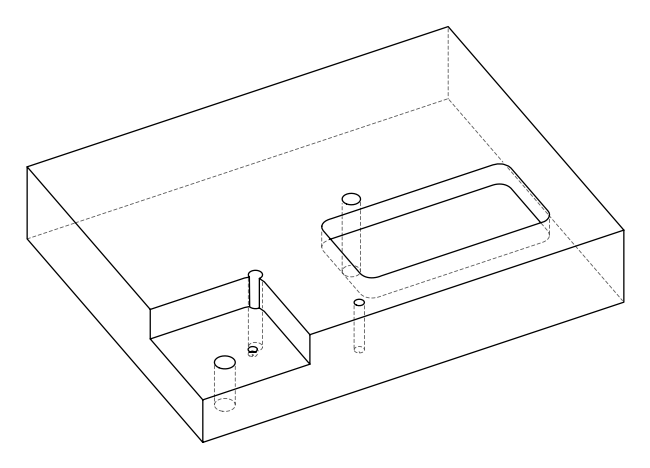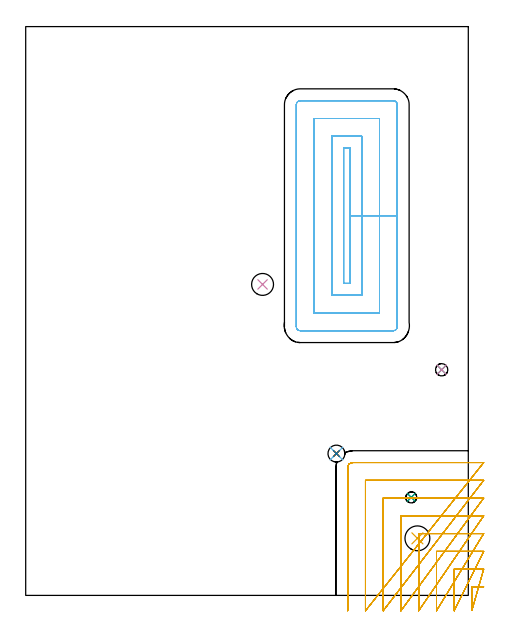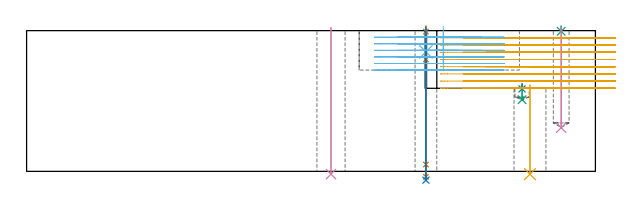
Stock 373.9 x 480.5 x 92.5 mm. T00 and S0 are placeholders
(PLAN: 12 operations, 8 tool changes, 50.9 min)
(1 SPOT_DRILL | STEP1HOLE_2 | NXT0321_9005460120000 | 0.03 min | 2 mm3)
(2 SPOT_DRILL_1 | STEP1POCKET | NXT0321_9005460120000 | 0.04 min | 4157 mm3)
(3 SPOT_DRILL_2 | STEP1POCKET_1 | NXT0321_9005460120000 | 0.03 min | 1 mm3)
(4 INDEXABLE_INSERT_DRILL_THROUGH_HOLE_FROM_SOLID | STEP1HOLE | NXT0302_008 | 0.39 min | 24811 mm3)
(5 INDEXABLE_INSERT_DRILL_THROUGH_HOLE_FROM_SOLID_1 | STEP1HOLE_1 | NXT0302_013 | 0.24 min | 31982 mm3)
(6 DRILL_BLIND_HOLE_INTO_CENTER | STEP1HOLE_2 | NXT0301_064 | 0.07 min | 862 mm3)
(7 GUN_DRILL_THROUGH_HOLE | STEP1HOLE_2 | UGT0307_006 | 0.47 min | 5025 mm3)
(8 DRILL_TO_ENLARGE_THROUGH_HOLE | STEP1HOLE_2 | UGT0301_275 | 0.4 min | 8917 mm3)
(9 DRILL_BLIND_HOLE_INTO_CENTER_1 | STEP1POCKET | NXT0301_064 | 0.05 min | 474 mm3)
(10 DRILL_BLIND_HOLE_INTO_CENTER_2 | STEP1POCKET_1 | UGT0301_217 | 0.26 min | 5211 mm3)
(11 MILL_OPEN_POCKET | POCKET_OPEN | UGT0201_094 | Follow Part, ap 5, ae 75% | 29.09 min | 498434 mm3)
(12 MILL_RECTANGULAR_POCKET | POCKET_RECTANGULAR_STRAIGHT | UGT0201_094 | Follow Part, ap 5, ae 75% | 19.81 min | 580537 mm3)
(TOOL NXT0321_9005460120000 | NC Spot Drill, 142deg, 12mm, Carbide, Uncoated | D12 PA142 FL30 Z2)
(TOOL NXT0302_008 | Index. Insert Drill 18.5mm [880-D1850L25-05] | D18.5 PA176 FL93 Z2)
(TOOL NXT0302_013 | Index. Insert Drill 21mm [880-D2100L25-05] | D21 PA176 FL105 Z2)
(TOOL NXT0301_064 | Carbide Drill 9.3mm [860.1-0930-028A1-MM 2214] | D9.3 PA140 FL47 Z2)
(TOOL UGT0307_006 | Gun Drill 9 mm | D9 PA130 FL24 Z1)
(TOOL UGT0301_275 | Twist Drill 14.3 mm | D14.3 PA118 FL114 Z2)
(TOOL UGT0301_217 | Twist Drill 10.4 mm | D10.4 PA118 FL82 Z2)
(TOOL UGT0201_094 | End mill 20 mm | D20 FL38 Z4)
(OP 1 SPOT_DRILL)
G17 G21 G94 G90
T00 M6
G54
G17 G0 G90 X262.5 Y119.8 S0 M3
G43 Z102.5 H0
G94 G81 G98 Z91.885 F250. R95.5
G80
M5
M2
(OP 2 SPOT_DRILL_1)
G17 G21 G94 G90
T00 M6
G54
G17 G0 G90 X325.7 Y82.8 S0 M3
G43 Z102.5 H0
G94 G81 G98 Z54.2 F250. R57.6
G80
M5
M2
(OP 3 SPOT_DRILL_2)
G17 G21 G94 G90
T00 M6
G54
G17 G0 G90 X351.4 Y190.6 S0 M3
G43 Z102.5 H0
G94 G81 G98 Z92.052 F250. R95.5
G80
M5
M2
(OP 4 INDEXABLE_INSERT_DRILL_THROUGH_HOLE_FROM_SOLID)
G17 G21 G94 G90
T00 M6
G54
G17 G0 G90 X200.1 Y262.7 S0 M3
G43 Z102.5 H1
G94 G81 G98 Z-1.823 F250. R94.5
G80
M5
M2
(OP 5 INDEXABLE_INSERT_DRILL_THROUGH_HOLE_FROM_SOLID_1)
G17 G21 G94 G90
T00 M6
G54
G17 G0 G90 X330.9 Y48.2 S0 M3
G43 Z102.5 H1
G94 G81 G98 Z-1.867 F250. R56.6
G80
M5
M2
(OP 6 DRILL_BLIND_HOLE_INTO_CENTER)
G17 G21 G94 G90
T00 M6
G54
G17 G0 G90 X262.5 Y119.8 S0 M3
G43 Z102.5 H1
G94 G81 G98 Z78.55 F250. R94.5
G80
M5
M2
(OP 7 GUN_DRILL_THROUGH_HOLE)
G17 G21 G94 G90
T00 M6
G54
G17 G0 G90 X262.5 Y119.8 M8
G43 Z102.5 H0
Z89.304
S716 M3
G94 G1 Z73.589 F125. M26
G4 X.084
Z4.5 F250.
G4 X.084
Z-3.598 F125.
G4 X.084
M5
M9
G0 Z89.304
Z102.5
M2
(OP 8 DRILL_TO_ENLARGE_THROUGH_HOLE)
G17 G21 G94 G90
T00 M6
G54
G17 G0 G90 X262.5 Y119.8 S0 M3
G43 Z102.5 H0
G94 G73 G98 Z-5.796 F250. Q14.042 R94.5
G80
M5
M2
(OP 9 DRILL_BLIND_HOLE_INTO_CENTER_1)
G17 G21 G94 G90
T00 M6
G54
G17 G0 G90 X325.7 Y82.8 S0 M3
G43 Z102.5 H1
G94 G81 G98 Z47.1 F250. R56.6
G80
M5
M2
(OP 10 DRILL_BLIND_HOLE_INTO_CENTER_2)
G17 G21 G94 G90
T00 M6
G54
G17 G0 G90 X351.4 Y190.6 S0 M3
G43 Z102.5 H0
G94 G81 G98 Z28.7 F250. R94.5
G80
M5
M2
(OP 11 MILL_OPEN_POCKET)
G17 G21 G94 G90
T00 M6
G54
G17 G0 G90 X386.9 Y7.2 S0 M3
G43 Z102.5 H0
Z87.762
G94 G1 X383.9 F250.
X377. F500.
Y-9.507
Y-12.507 F250.
X386.9 Y22.2 F500.
X383.9 F250.
X362. F500.
Y-10.
Y-13. F250.
X386.9 Y37.2 F500.
X383.9 F250.
X347. F500.
Y-10.
Y-13. F250.
X386.9 Y52.2 F500.
X383.9 F250.
X332. F500.
Y-10.
Y-13. F250.
X386.9 Y67.2 F500.
X383.9 F250.
X317. F500.
Y-10.
Y-13. F250.
X386.9 Y82.2 F500.
X383.9 F250.
X302. F500.
Y-10.
Y-13. F250.
X386.9 Y97.2 F500.
X383.9 F250.
X287. F500.
Y-10.
Y-13. F250.
X386.9 Y112.2 F500.
X383.9 F250.
X276.7 F500.
G3 X274.438 Y111.62 R4.7
G1 X272.911 Y110.782
X272.299 Y109.151
G3 X272. Y107.5 R4.7
G1 Y-10.
Y-13. F250.
G0 Z102.5
X386.9 Y7.2
Z83.025
G1 X383.9
X377. F500.
Y-9.507
Y-12.507 F250.
X386.9 Y22.2 F500.
X383.9 F250.
X362. F500.
Y-10.
Y-13. F250.
X386.9 Y37.2 F500.
X383.9 F250.
X347. F500.
Y-10.
Y-13. F250.
X386.9 Y52.2 F500.
X383.9 F250.
X332. F500.
Y-10.
Y-13. F250.
X386.9 Y67.2 F500.
X383.9 F250.
X317. F500.
Y-10.
Y-13. F250.
X386.9 Y82.2 F500.
X383.9 F250.
X302. F500.
Y-10.
Y-13. F250.
X386.9 Y97.2 F500.
X383.9 F250.
X287. F500.
Y-10.
Y-13. F250.
X386.9 Y112.2 F500.
X383.9 F250.
X276.7 F500.
G3 X274.438 Y111.62 R4.7
G1 X272.911 Y110.782
X272.299 Y109.151
G3 X272. Y107.5 R4.7
G1 Y-10.
Y-13. F250.
G0 Z102.5
X386.9 Y7.2
Z78.287
G1 X383.9
X377. F500.
Y-9.507
Y-12.507 F250.
X386.9 Y22.2 F500.
X383.9 F250.
X362. F500.
Y-10.
Y-13. F250.
X386.9 Y37.2 F500.
X383.9 F250.
X347. F500.
Y-10.
Y-13. F250.
X386.9 Y52.2 F500.
X383.9 F250.
X332. F500.
Y-10.
Y-13. F250.
X386.9 Y67.2 F500.
X383.9 F250.
X317. F500.
Y-10.
Y-13. F250.
X386.9 Y82.2 F500.
X383.9 F250.
X302. F500.
Y-10.
Y-13. F250.
X386.9 Y97.2 F500.
X383.9 F250.
X287. F500.
Y-10.
Y-13. F250.
X386.9 Y112.2 F500.
X383.9 F250.
X276.7 F500.
G3 X274.438 Y111.62 R4.7
G1 X272.911 Y110.782
X272.299 Y109.151
G3 X272. Y107.5 R4.7
G1 Y-10.
Y-13. F250.
G0 Z102.5
X386.9 Y7.2
Z73.55
G1 X383.9
X377. F500.
Y-9.507
Y-12.507 F250.
X386.9 Y22.2 F500.
X383.9 F250.
X362. F500.
Y-10.
Y-13. F250.
X386.9 Y37.2 F500.
X383.9 F250.
X347. F500.
Y-10.
Y-13. F250.
X386.9 Y52.2 F500.
X383.9 F250.
X332. F500.
Y-10.
Y-13. F250.
X386.9 Y67.2 F500.
X383.9 F250.
X317. F500.
Y-10.
Y-13. F250.
X386.9 Y82.2 F500.
X383.9 F250.
X302. F500.
Y-10.
Y-13. F250.
X386.9 Y97.2 F500.
X383.9 F250.
X287. F500.
Y-10.
Y-13. F250.
X386.9 Y112.2 F500.
X383.9 F250.
X276.7 F500.
G3 X274.438 Y111.62 R4.7
G1 X272.911 Y110.782
X272.299 Y109.151
G3 X272. Y107.5 R4.7
G1 Y-10.
Y-13. F250.
G0 Z102.5
X386.9 Y7.2
Z68.812
G1 X383.9
X377. F500.
Y-9.507
Y-12.507 F250.
X386.9 Y22.2 F500.
X383.9 F250.
X362. F500.
Y-10.
Y-13. F250.
X386.9 Y37.2 F500.
X383.9 F250.
X347. F500.
Y-10.
Y-13. F250.
X386.9 Y52.2 F500.
X383.9 F250.
X332. F500.
Y-10.
Y-13. F250.
X386.9 Y67.2 F500.
X383.9 F250.
X317. F500.
Y-10.
Y-13. F250.
X386.9 Y82.2 F500.
X383.9 F250.
X302. F500.
Y-10.
Y-13. F250.
X386.9 Y97.2 F500.
X383.9 F250.
X287. F500.
Y-10.
Y-13. F250.
X386.9 Y112.2 F500.
X383.9 F250.
X276.7 F500.
G3 X274.438 Y111.62 R4.7
G1 X272.911 Y110.782
X272.299 Y109.151
G3 X272. Y107.5 R4.7
G1 Y-10.
Y-13. F250.
G0 Z102.5
X386.9 Y7.2
Z64.075
G1 X383.9
X377. F500.
Y-9.507
Y-12.507 F250.
X386.9 Y22.2 F500.
X383.9 F250.
X362. F500.
Y-10.
Y-13. F250.
X386.9 Y37.2 F500.
X383.9 F250.
X347. F500.
Y-10.
Y-13. F250.
X386.9 Y52.2 F500.
X383.9 F250.
X332. F500.
Y-10.
Y-13. F250.
X386.9 Y67.2 F500.
X383.9 F250.
X317. F500.
Y-10.
Y-13. F250.
X386.9 Y82.2 F500.
X383.9 F250.
X302. F500.
Y-10.
Y-13. F250.
X386.9 Y97.2 F500.
X383.9 F250.
X287. F500.
Y-10.
Y-13. F250.
X386.9 Y112.2 F500.
X383.9 F250.
X276.7 F500.
G3 X274.438 Y111.62 R4.7
G1 X272.911 Y110.782
X272.299 Y109.151
G3 X272. Y107.5 R4.7
G1 Y-10.
Y-13. F250.
G0 Z102.5
X386.9 Y7.2
Z59.337
G1 X383.9
X377. F500.
Y-9.507
Y-12.507 F250.
X386.9 Y22.2 F500.
X383.9 F250.
X362. F500.
Y-10.
Y-13. F250.
X386.9 Y37.2 F500.
X383.9 F250.
X347. F500.
Y-10.
Y-13. F250.
X386.9 Y52.2 F500.
X383.9 F250.
X332. F500.
Y-10.
Y-13. F250.
X386.9 Y67.2 F500.
X383.9 F250.
X317. F500.
Y-10.
Y-13. F250.
X386.9 Y82.2 F500.
X383.9 F250.
X302. F500.
Y-10.
Y-13. F250.
X386.9 Y97.2 F500.
X383.9 F250.
X287. F500.
Y-10.
Y-13. F250.
X386.9 Y112.2 F500.
X383.9 F250.
X276.7 F500.
G3 X274.438 Y111.62 R4.7
G1 X272.911 Y110.782
X272.299 Y109.151
G3 X272. Y107.5 R4.7
G1 Y-10.
Y-13. F250.
G0 Z102.5
X386.9 Y7.2
Z54.6
G1 X383.9
X377. F500.
Y-9.507
Y-12.507 F250.
X386.9 Y22.2 F500.
X383.9 F250.
X362. F500.
Y-10.
Y-13. F250.
X386.9 Y37.2 F500.
X383.9 F250.
X347. F500.
Y-10.
Y-13. F250.
X386.9 Y52.2 F500.
X383.9 F250.
X332. F500.
Y-10.
Y-13. F250.
X386.9 Y67.2 F500.
X383.9 F250.
X317. F500.
Y-10.
Y-13. F250.
X386.9 Y82.2 F500.
X383.9 F250.
X302. F500.
Y-10.
Y-13. F250.
X386.9 Y97.2 F500.
X383.9 F250.
X287. F500.
Y-10.
Y-13. F250.
X386.9 Y112.2 F500.
X383.9 F250.
X276.7 F500.
G3 X274.438 Y111.62 R4.7
G1 X272.911 Y110.782
X272.299 Y109.151
G3 X272. Y107.5 R4.7
G1 Y-10.
Y-13. F250.
G0 Z102.5
M5
M2
(OP 12 MILL_RECTANGULAR_POCKET)
G17 G21 G94 G90
T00 M6
G54
G17 G0 G90 X273.9 Y293.444 S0 M3
G43 Z102.5 H0
Z95.5
G94 G1 Y320.75 Z88.183 F250.
Y377.9 F500.
X268.6
Y263.6
X273.9
Y320.75
X283.9
Y387.9
X258.6
Y253.6
X283.9
Y320.75
X298.9
Y402.9
X243.6
Y238.6
X298.9
Y320.75
X313.9
Y414.5
G3 X310.5 Y417.9 R3.4
G1 X232.
G3 X228.6 Y414.5 R3.4
G1 Y227.
G3 X232. Y223.6 R3.4
G1 X310.5
G3 X313.9 Y227. R3.4
G1 Y320.75
Y321.75
G0 X273.9 Y293.444 Z91.183
G1 Y320.75 Z83.867 F250.
Y377.9 F500.
X268.6
Y263.6
X273.9
Y320.75
X283.9
Y387.9
X258.6
Y253.6
X283.9
Y320.75
X298.9
Y402.9
X243.6
Y238.6
X298.9
Y320.75
X313.9
Y414.5
G3 X310.5 Y417.9 R3.4
G1 X232.
G3 X228.6 Y414.5 R3.4
G1 Y227.
G3 X232. Y223.6 R3.4
G1 X310.5
G3 X313.9 Y227. R3.4
G1 Y320.75
Y321.75
G0 X273.9 Y293.444 Z86.867
G1 Y320.75 Z79.55 F250.
Y377.9 F500.
X268.6
Y263.6
X273.9
Y320.75
X283.9
Y387.9
X258.6
Y253.6
X283.9
Y320.75
X298.9
Y402.9
X243.6
Y238.6
X298.9
Y320.75
X313.9
Y414.5
G3 X310.5 Y417.9 R3.4
G1 X232.
G3 X228.6 Y414.5 R3.4
G1 Y227.
G3 X232. Y223.6 R3.4
G1 X310.5
G3 X313.9 Y227. R3.4
G1 Y320.75
Y321.75
G0 X273.9 Y293.444 Z82.55
G1 Y320.75 Z75.233 F250.
Y377.9 F500.
X268.6
Y263.6
X273.9
Y320.75
X283.9
Y387.9
X258.6
Y253.6
X283.9
Y320.75
X298.9
Y402.9
X243.6
Y238.6
X298.9
Y320.75
X313.9
Y414.5
G3 X310.5 Y417.9 R3.4
G1 X232.
G3 X228.6 Y414.5 R3.4
G1 Y227.
G3 X232. Y223.6 R3.4
G1 X310.5
G3 X313.9 Y227. R3.4
G1 Y320.75
Y321.75
G0 X273.9 Y293.444 Z78.233
G1 Y320.75 Z70.917 F250.
Y377.9 F500.
X268.6
Y263.6
X273.9
Y320.75
X283.9
Y387.9
X258.6
Y253.6
X283.9
Y320.75
X298.9
Y402.9
X243.6
Y238.6
X298.9
Y320.75
X313.9
Y414.5
G3 X310.5 Y417.9 R3.4
G1 X232.
G3 X228.6 Y414.5 R3.4
G1 Y227.
G3 X232. Y223.6 R3.4
G1 X310.5
G3 X313.9 Y227. R3.4
G1 Y320.75
Y321.75
G0 X273.9 Y293.444 Z73.917
G1 Y320.75 Z66.6 F250.
Y377.9 F500.
X268.6
Y263.6
X273.9
Y320.75
X283.9
Y387.9
X258.6
Y253.6
X283.9
Y320.75
X298.9
Y402.9
X243.6
Y238.6
X298.9
Y320.75
X313.9
Y414.5
G3 X310.5 Y417.9 R3.4
G1 X232.
G3 X228.6 Y414.5 R3.4
G1 Y227.
G3 X232. Y223.6 R3.4
G1 X310.5
G3 X313.9 Y227. R3.4
G1 Y320.75
Y321.75
G0 Z102.5
M5
M2
